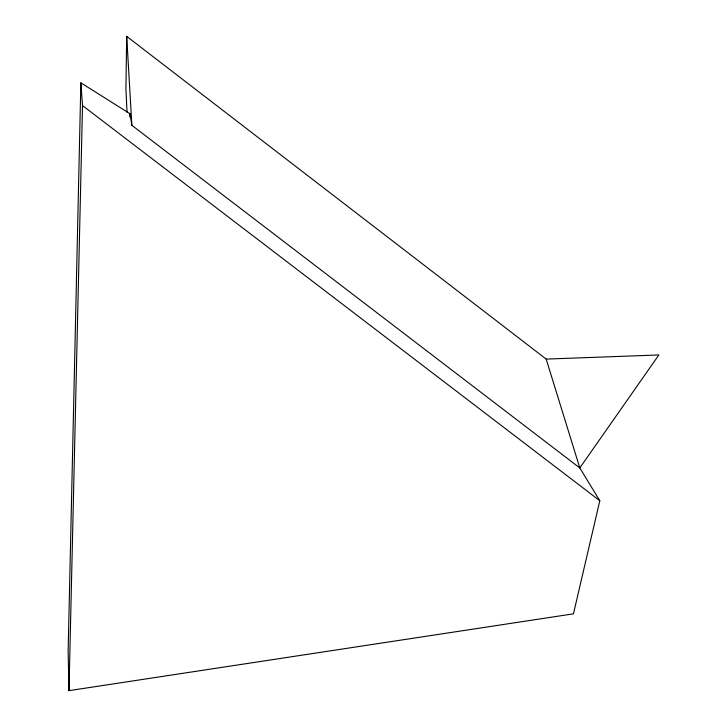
<?xml version="1.0" encoding="UTF-8"?>
<svg xmlns="http://www.w3.org/2000/svg" width="727" height="727" viewBox="0 0 727 727"><rect width="100%" height="100%" fill="white"/><g stroke="black" fill="none" stroke-linecap="round" stroke-linejoin="round"><path stroke-width="1.09" d="M546.177 359.093L658.862 354.958L579.801 467.934L131.869 125.326L129.988 113.748L80.861 82.823L68.138 651.483L68.992 690.65L573.458 613.833L599.811 500.739L579.801 467.934L546.177 359.093L126.689 36.35L125.907 88.576L127.025 112.158M68.992 690.65L82.514 105.569L80.861 82.823M129.86 117.065L129.988 113.748M82.514 105.569L599.811 500.739M126.689 36.35L131.869 125.326"/></g></svg>
